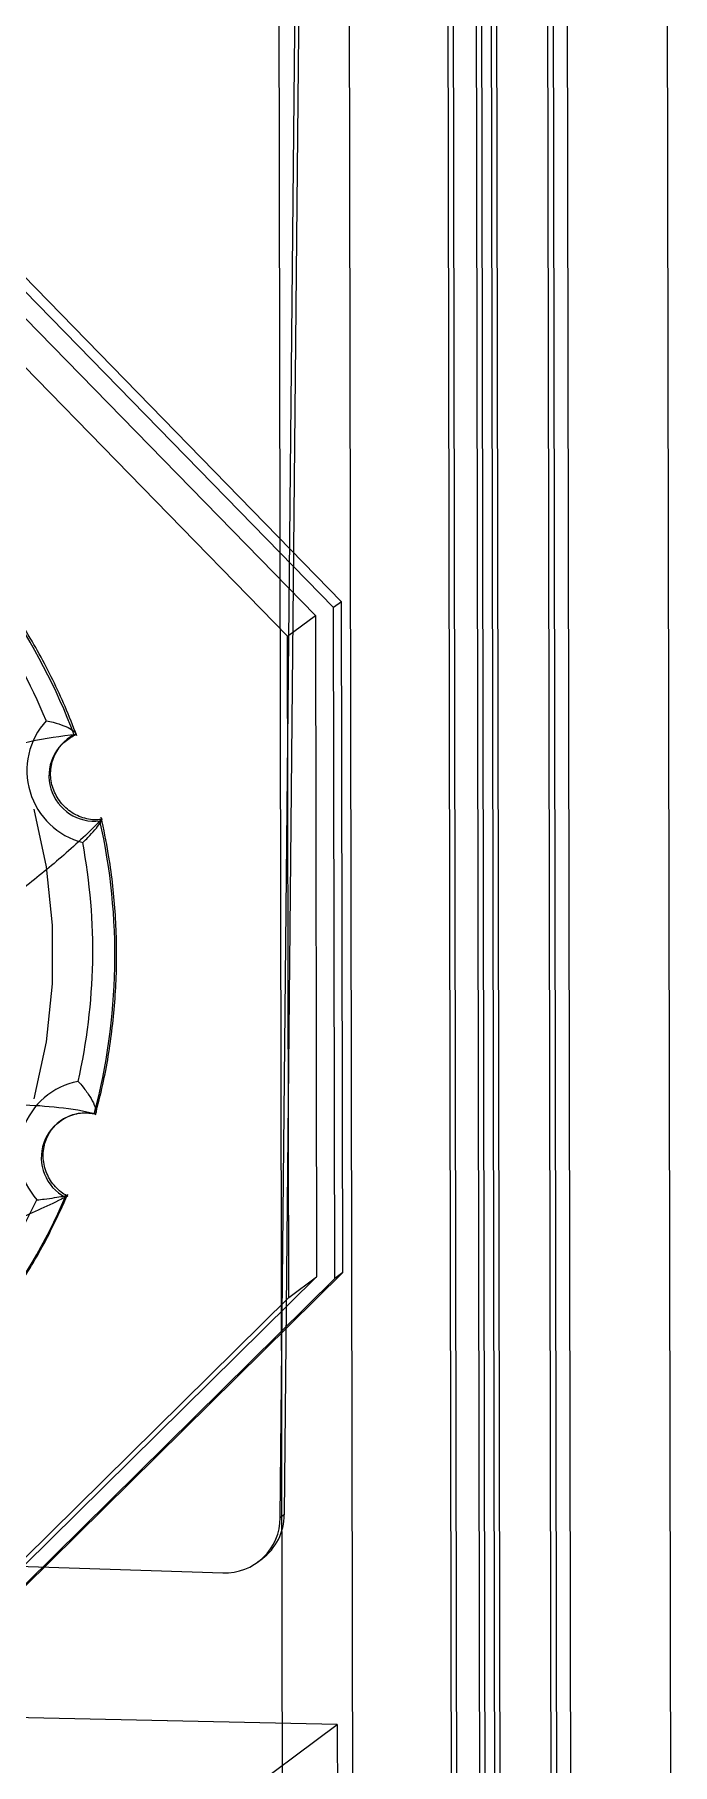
# Model space of a CAD drawing. Header units: millimetres. Extents: x -31.6 to 57.8, y -29 to 41.1.
# Drawn here: x 46.69 to 57.76, y -5.26 to 24.78 of the extents above; entities that cross this region are included whole.
import ezdxf

# ---------------------------------------------------------------- set-up
doc = ezdxf.new("R2010")
doc.units = ezdxf.units.MM

msp = doc.modelspace()

# ---------------------------------------------------------------- linework, layer by layer
at = {"color": 7, "linetype": 'Continuous', "lineweight": 25}
for p, q in [((56.023, -20.183), (55.924, 34.352)), ((57.758, -20.022), (57.66, 34.514)), ((54.797, -21.474), (54.698, 33.061)), ((53.849, 32.816), (53.947, -21.72)), ((54.046, -21.656), (53.948, 32.879)), ((54.342, 32.805), (54.44, -21.73)), ((54.539, -21.666), (54.44, 32.869)), ((54.599, 32.997), (54.698, -21.538)), ((55.683, -21.558), (55.585, 32.977)), ((55.782, -21.495), (55.683, 33.041)), ((51.026, -23.897), (50.927, 30.638)), ((50.953, -0.978), (51.259, 30.475)), ((51.024, -0.925), (51.329, 30.527)), ((52.246, -24.12), (52.147, 30.415)), ((51.879, 14.83), (43.679, 23.24)), ((52.017, 14.933), (43.816, 23.343)), ((43.477, 22.982), (51.562, 14.691)), ((51.081, 14.332), (42.996, 22.623)), ((52.017, 14.933), (51.879, 14.83)), ((51.9, 3.178), (51.879, 14.83)), ((52.038, 3.281), (52.017, 14.933)), ((51.081, 14.332), (51.562, 14.691)), ((51.562, 14.691), (51.583, 3.203)), ((51.102, 2.844), (51.081, 14.332)), ((51.583, 3.203), (43.527, -4.752)), ((43.729, -4.891), (51.9, 3.178)), ((43.867, -4.788), (52.038, 3.281)), ((51.102, 2.844), (51.583, 3.203)), ((52.038, 3.281), (51.9, 3.178)), ((43.046, -5.111), (51.102, 2.844)), ((25.598, -1.145), (49.958, -1.937)), ((51.024, -0.925), (50.953, -0.978)), ((50.566, -1.747), (50.636, -1.695)), ((51.943, -4.568), (36.575, -4.248)), ((48.643, -7.028), (51.943, -4.568)), ((51.943, -4.568), (51.971, -20.235))]:
    msp.add_line(p, q, dxfattribs=at)
at = {"color": 7, "linetype": 'Continuous', "lineweight": 25, "flags": 128}
msp.add_lwpolyline([(46.678, 11.327), (46.891, 10.328), (46.997, 9.314), (46.996, 8.298), (46.888, 7.289), (46.674, 6.3)], dxfattribs=at)
at = {"color": 7, "linetype": 'Continuous', "lineweight": 25}
for centre, radius, start, end in [((37.107, 8.723), 10.984, 20.7732, 47.8057), ((37.225, 8.81), 10.483, 22.7658, 45.8131), ((47.845, 11.999), 1.289, 137.7334, 255.606), ((47.729, 11.911), 0.79, 116.4146, 276.9248), ((37.383, 8.785), 10.7, 345.1304, 12.643), ((37.489, 8.869), 10.21, 347.1576, 10.6159), ((47.677, 5.365), 1.257, 100.7095, 221.0017), ((47.581, 5.276), 0.776, 79.3216, 242.3896), ((37.757, 8.666), 10.305, 308.4752, 336.6918), ((37.847, 8.756), 9.831, 310.553, 334.614), ((49.99, -0.975), 0.963, 268.0985, 359.8207), ((50.054, -0.919), 0.969, 306.8785, 359.6589)]:
    msp.add_arc(centre, radius, start, end, dxfattribs=at)
for points, knots in [([(47.421, 12.604), (47.355, 12.774), (47.165, 13.259), (46.783, 14.032), (46.253, 14.903), (45.642, 15.72), (45.046, 16.387), (44.642, 16.764), (44.486, 16.909)], [0, 0, 0, 0, 0.104037, 0.297539, 0.491102, 0.684675, 0.878255, 1, 1, 1, 1]), ([(46.891, 12.866), (46.892, 12.866), (46.934, 12.858), (47.043, 12.833), (47.2, 12.781), (47.332, 12.716), (47.4, 12.663), (47.416, 12.628), (47.39, 12.622), (47.378, 12.618)], [0, 0, 0, 0, 0.004829, 0.134668, 0.352448, 0.566963, 0.733912, 0.866891, 1, 1, 1, 1]), ([(47.869, 11.153), (47.833, 11.149), (47.709, 11.136), (47.492, 11.177), (47.25, 11.315), (47.069, 11.527), (46.968, 11.785), (46.96, 12.057), (47.044, 12.311), (47.2, 12.514), (47.344, 12.592), (47.411, 12.629)], [0, 0, 0, 0, 0.049593, 0.171396, 0.29255, 0.412504, 0.53191, 0.65136, 0.771613, 0.893303, 1, 1, 1, 1]), ([(47.378, 12.618), (47.357, 12.616), (47.062, 12.588), (46.504, 12.487), (45.424, 12.214), (44.077, 11.778), (43.008, 11.362), (42.474, 11.154)], [0, 0, 0, 0, 0.012219, 0.171555, 0.331071, 0.665452, 1, 1, 1, 1]), ([(47.824, 11.127), (47.808, 11.11), (47.576, 10.87), (47.114, 10.451), (46.178, 9.694), (44.963, 8.821), (43.961, 8.18), (43.46, 7.859)], [0, 0, 0, 0, 0.012219, 0.171555, 0.331071, 0.665452, 1, 1, 1, 1]), ([(47.524, 10.75), (47.526, 10.751), (47.557, 10.78), (47.635, 10.856), (47.741, 10.973), (47.822, 11.08), (47.855, 11.14), (47.856, 11.158), (47.835, 11.138), (47.824, 11.127)], [0, 0, 0, 0, 0.0048295, 0.1346678, 0.3524477, 0.5669631, 0.7339125, 0.8668913, 1, 1, 1, 1]), ([(47.744, 6.02), (47.789, 6.195), (47.916, 6.694), (48.053, 7.536), (48.126, 8.542), (48.102, 9.554), (48.001, 10.439), (47.889, 10.98), (47.845, 11.189)], [0, 0, 0, 0, 0.104057, 0.297317, 0.490644, 0.683999, 0.877383, 1, 1, 1, 1]), ([(47.444, 6.6), (47.445, 6.599), (47.475, 6.567), (47.55, 6.482), (47.651, 6.34), (47.727, 6.196), (47.757, 6.096), (47.757, 6.041), (47.736, 6.04), (47.725, 6.039)], [0, 0, 0, 0, 0.004829, 0.134668, 0.352448, 0.566963, 0.733912, 0.866891, 1, 1, 1, 1]), ([(47.725, 6.039), (47.709, 6.043), (47.484, 6.099), (47.031, 6.161), (46.111, 6.214), (44.912, 6.194), (43.921, 6.116), (43.425, 6.077)], [0, 0, 0, 0, 0.012219, 0.171555, 0.331071, 0.665452, 1, 1, 1, 1]), ([(47.272, 4.6), (47.239, 4.619), (47.129, 4.682), (46.973, 4.843), (46.853, 5.093), (46.825, 5.365), (46.889, 5.626), (47.038, 5.847), (47.255, 6), (47.505, 6.069), (47.671, 6.045), (47.747, 6.035)], [0, 0, 0, 0, 0.0497443, 0.1691584, 0.2886321, 0.4080355, 0.5280719, 0.6494414, 0.7723603, 0.8961318, 1, 1, 1, 1]), ([(47.221, 4.589), (47.2, 4.578), (46.903, 4.427), (46.343, 4.18), (45.26, 3.762), (43.913, 3.318), (42.846, 3.02), (42.313, 2.872)], [0, 0, 0, 0, 0.0122195, 0.1715545, 0.3310706, 0.6654519, 1, 1, 1, 1]), ([(44.158, 0.58), (44.297, 0.692), (44.693, 1.015), (45.298, 1.603), (45.947, 2.362), (46.518, 3.181), (46.954, 3.947), (47.178, 4.446), (47.265, 4.641)], [0, 0, 0, 0, 0.104042, 0.297073, 0.490155, 0.683243, 0.876344, 1, 1, 1, 1]), ([(46.729, 4.541), (46.731, 4.541), (46.773, 4.546), (46.882, 4.559), (47.041, 4.581), (47.174, 4.604), (47.243, 4.615), (47.26, 4.611), (47.234, 4.596), (47.221, 4.589)], [0, 0, 0, 0, 0.0048295, 0.1346678, 0.3524477, 0.5669631, 0.7339125, 0.8668913, 1, 1, 1, 1])]:
    msp.add_open_spline(points, degree=3, knots=knots, dxfattribs=at)

doc.saveas('drawing.dxf')
